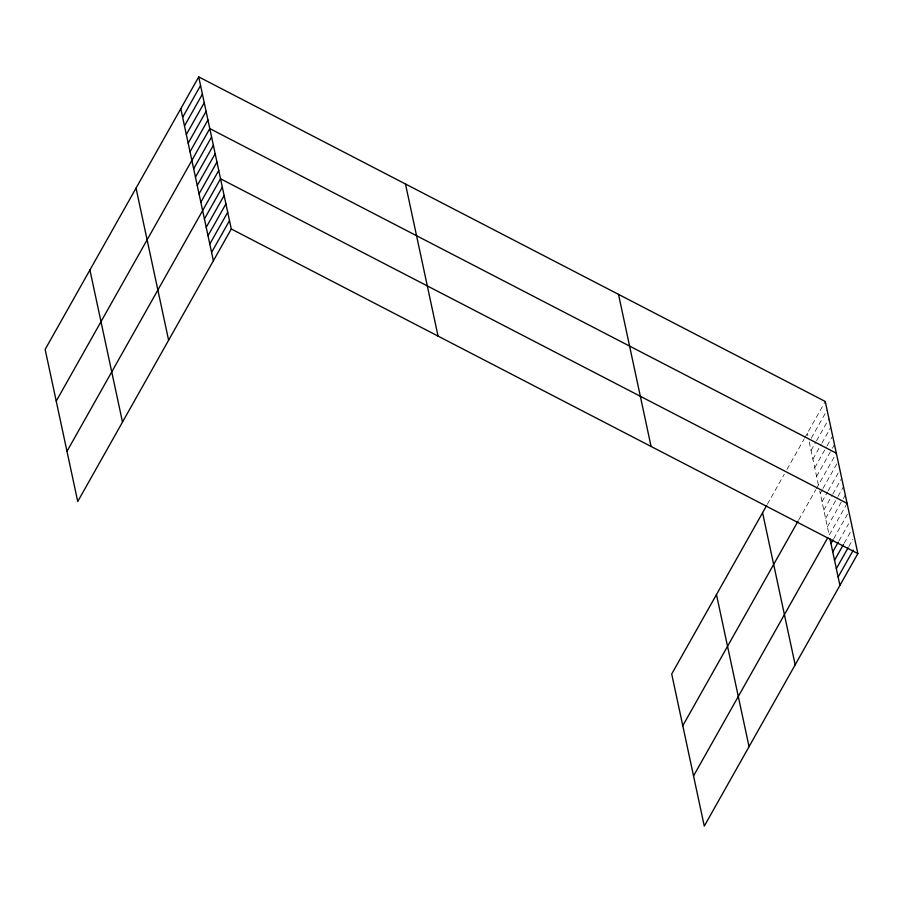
<?xml version="1.0" encoding="UTF-8"?>
<svg xmlns="http://www.w3.org/2000/svg" width="903" height="903" viewBox="0 0 903 903"><rect width="100%" height="100%" fill="white"/><g stroke="black" fill="none" stroke-linecap="round" stroke-linejoin="round"><path stroke-width="0.68" stroke-dasharray="4.51 3.39" d="M767.336 504.292L784.289 474.199M786.998 469.391L803.963 439.298M804.641 438.09L825.263 401.474M811.266 438.226L827.114 410.097M811.041 450.518L815.872 441.951M816.56 440.732L828.965 418.71M812.892 459.13L821.154 444.457M821.843 443.238L830.805 427.333M814.732 467.754L826.448 446.962M827.137 445.743L832.656 435.957M816.583 476.378L831.742 449.468M832.431 448.238L834.496 444.569M798.76 519.902L815.714 489.81M816.391 488.602L836.347 453.193M820.217 493.354L822.283 489.686M822.972 488.467L837.453 462.776M822.012 501.718L827.52 491.943M828.209 490.713L839.925 469.921M823.807 510.093L832.069 495.408M832.758 494.189L841.72 478.285M825.59 518.457L837.307 497.666M837.995 496.436L843.515 486.649M827.385 526.821L842.544 499.912M843.244 498.693L845.31 495.025M847.093 503.389L829.18 535.186L819.71 490.972M833.729 538.662L847.511 514.202M838.966 540.908L848.617 523.785M844.203 543.154L851.1 530.93M848.752 546.631L852.883 539.294M807.35 433.282L807.88 435.743M809.201 441.894L818.423 484.99"/><path stroke-width="1.35" d="M198.716 76.89L45.15 349.427L77.737 501.526L231.292 228.99L198.716 76.89L825.263 401.474L857.85 553.573L704.284 826.11L671.708 674.01L766.658 505.499M182.643 117.311L200.556 85.503M184.494 125.923L202.407 94.126M186.334 134.547L204.259 102.739M188.185 143.171L206.098 111.362M190.025 151.783L207.95 119.986M56.223 401.135L209.789 128.598L836.347 453.193M193.671 168.771L211.584 136.963M195.454 177.135L213.379 145.338M197.249 185.499L215.174 153.702M199.044 193.863L216.957 162.066M200.838 202.227L218.752 170.43M66.98 451.331L220.546 178.794L847.093 503.389M204.417 218.966L222.341 187.158M206.211 227.33L224.125 195.522M208.006 235.694L225.919 203.897M209.789 244.058L227.714 212.261M211.584 252.422L229.509 220.625M682.781 725.73L798.083 521.099M693.538 775.914L827.825 537.59M830.974 543.55L833.04 539.881M832.758 551.914L838.277 542.127M834.553 560.278L843.515 544.385M836.347 568.653L848.064 547.85M838.142 577.017L853.301 550.108M231.292 228.99L857.85 553.573M829.947 538.775L839.925 585.381M762.583 512.723L795.171 664.822M716.463 594.569L749.05 746.668M618.51 294.367L651.086 446.466M405.481 183.998L438.057 336.108M180.792 108.687L213.379 260.786M136.037 188.129L168.613 340.228M89.916 269.974L122.492 422.085"/></g></svg>
